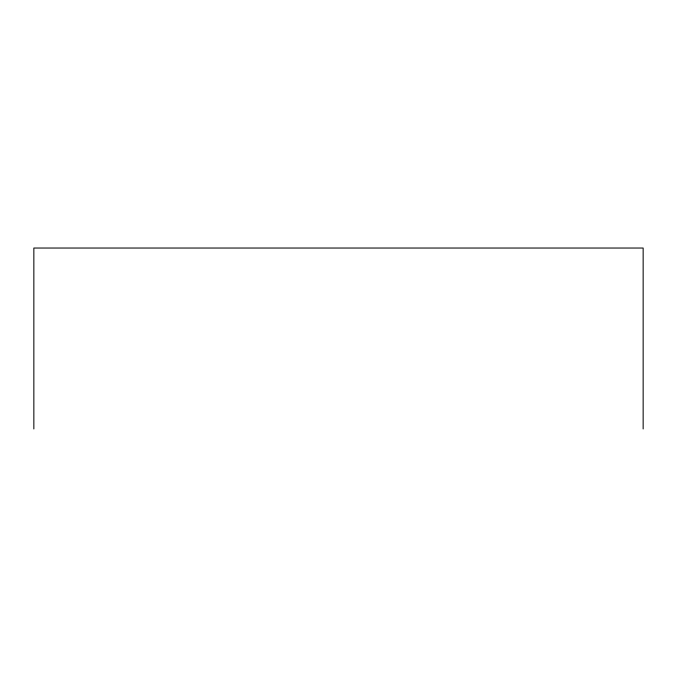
<?xml version="1.0" encoding="UTF-8"?>
<svg xmlns="http://www.w3.org/2000/svg" width="677" height="677" viewBox="0 0 677 677"><rect width="100%" height="100%" fill="white"/><g stroke="black" fill="none" stroke-linecap="round" stroke-linejoin="round"><path stroke-width="1.02" d="M643.15 428.964L643.15 248.036L33.85 248.036L33.85 428.964"/></g></svg>
